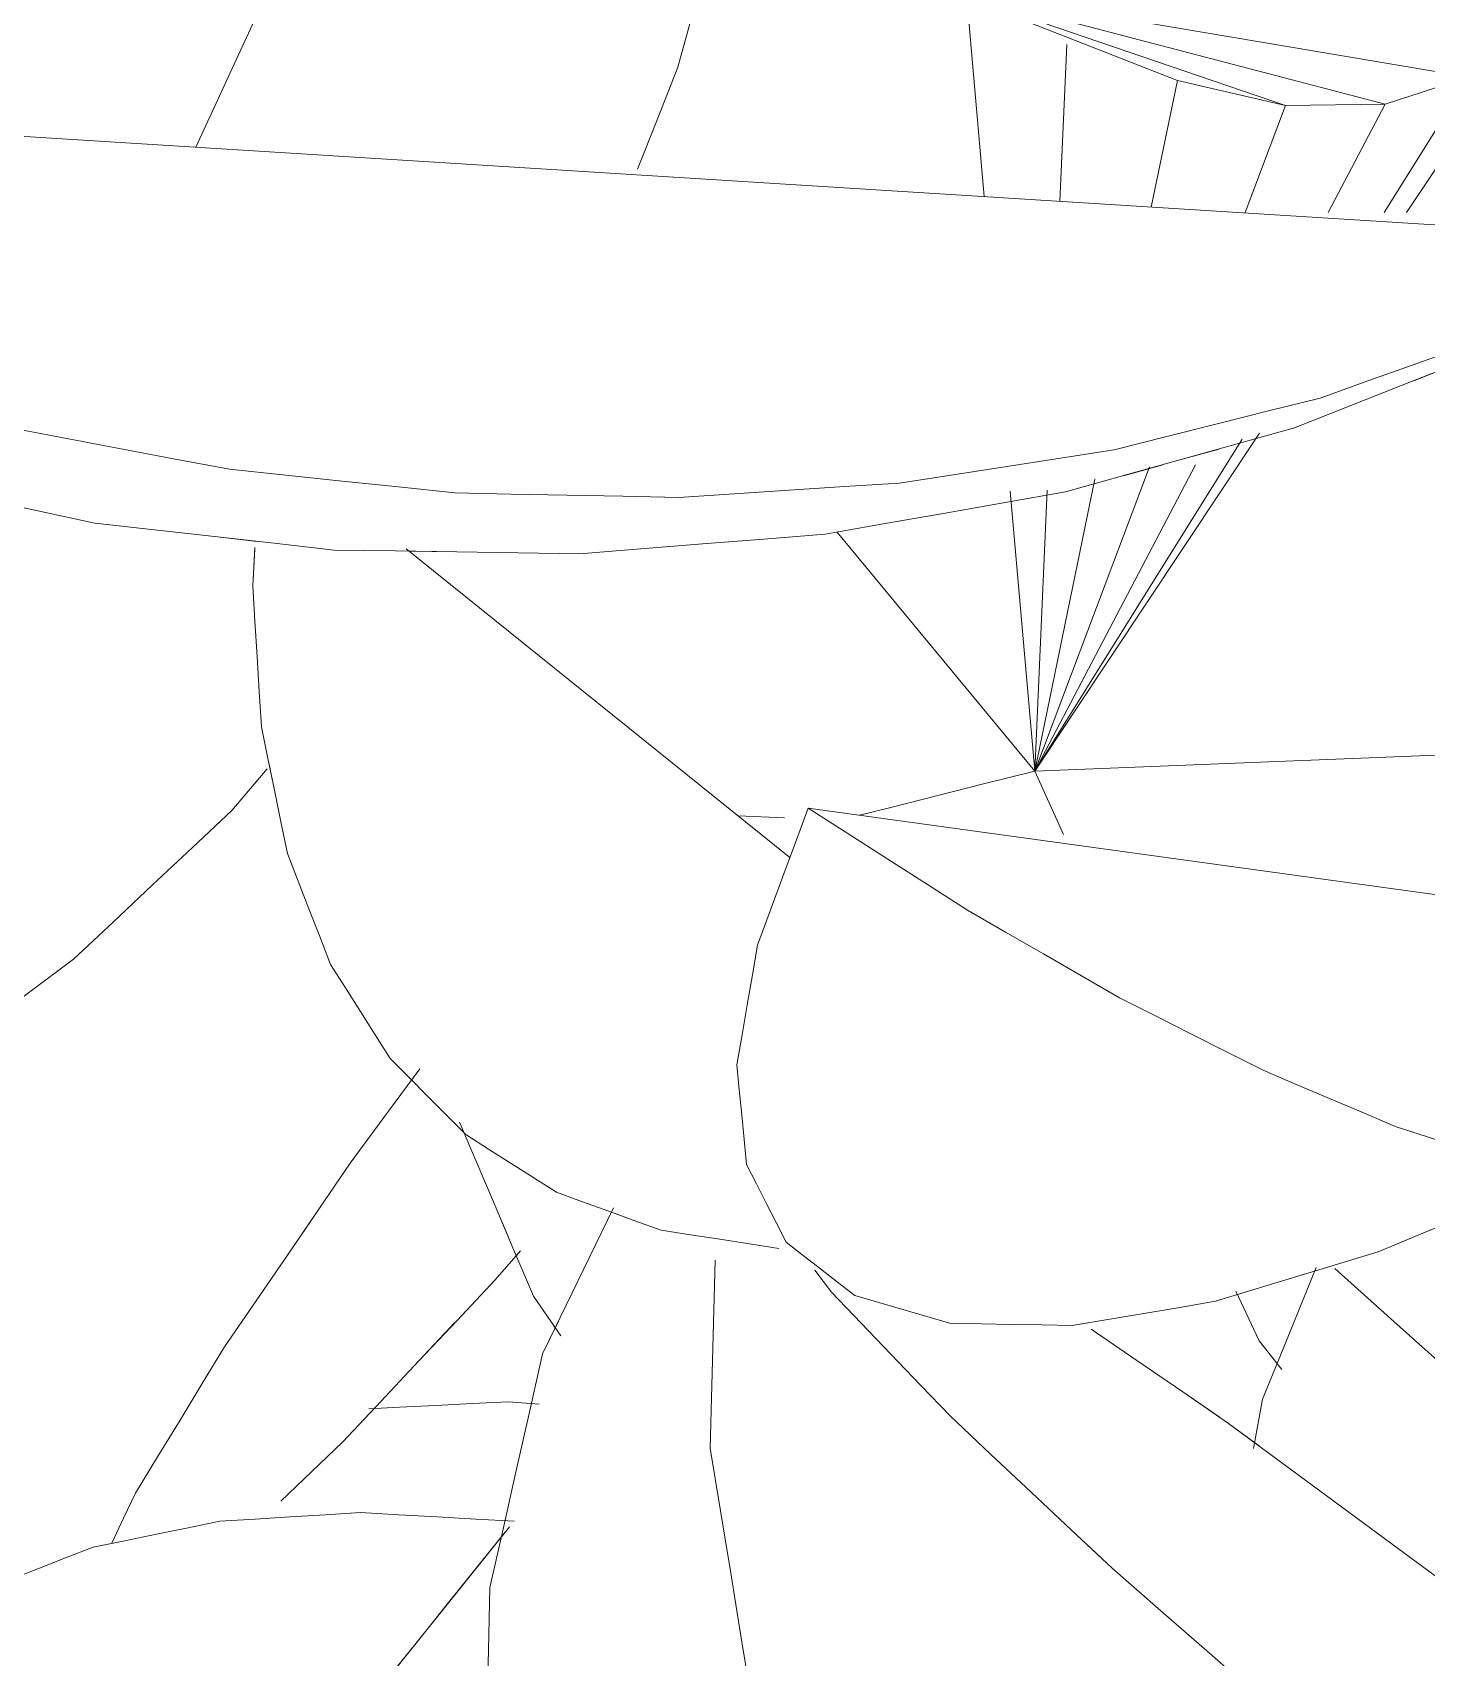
# Model space of a CAD drawing. Header units: metres. Extents: x -18.34 to -13.25, y -25.49 to -16.26.
# Drawn here: x -17.88185 to -17.85139, y -16.67637 to -16.64086 of the extents above; entities that cross this region are included whole.
import ezdxf

# ---------------------------------------------------------------- set-up
doc = ezdxf.new("R2010")
doc.units = ezdxf.units.M
doc.layers.add('Importações nas famílias', color=7, linetype='Continuous', lineweight=5)
doc.layers.add('Vegetação', color=7, linetype='Continuous', lineweight=5)

# ---------------------------------------------------------------- blocks, each defined once
blk = doc.blocks.new('Planta_pergolado_12200 - plantas pergolado_skp_Component_17-V36-Pavimento 02 - Executivo')
at = {"layer": 'Importações nas famílias', "color": 9, "flags": 128}
for points in [[(0.186356, 0.147013), (0.186527, 0.145743), (0.186697, 0.144472), (0.186868, 0.143202)], [(0.186868, 0.143202), (0.186798, 0.141909), (0.186729, 0.140615), (0.18666, 0.139321), (0.186591, 0.138027)]]:
    blk.add_lwpolyline(points, dxfattribs=at)
blk = doc.blocks.new('Planta_pergolado_12200 - plantas pergolado_skp_Component_16-V37-Pavimento 02 - Executivo')
blk.add_blockref('Planta_pergolado_12200 - plantas pergolado_skp_Component_17-V36-Pavimento 02 - Executivo', (0, 0))
blk = doc.blocks.new('Planta_pergolado_12200 - plantas pergolado_skp_Component_12-V9-Pavimento 02 - Executivo')
at = {"layer": 'Importações nas famílias', "color": 9, "flags": 128}
blk.add_lwpolyline([(0.201591, 0.160989), (0.20076, 0.161302), (0.199945, 0.161609)], dxfattribs=at)
blk = doc.blocks.new('Planta_pergolado_12200 - plantas pergolado_skp_Component_17-V41-Pavimento 02 - Executivo')
at = {"layer": 'Importações nas famílias', "color": 9}
blk.add_line((0.190127, 0.146686), (0.189659, 0.14582), dxfattribs=at)
at = {"layer": 'Importações nas famílias', "color": 9, "flags": 128}
for points in [[(0.191244, 0.150387), (0.191057, 0.14977), (0.190747, 0.148742)], [(0.190606, 0.148275), (0.190437, 0.147714), (0.190127, 0.146686)]]:
    blk.add_lwpolyline(points, dxfattribs=at)
blk = doc.blocks.new('Planta_pergolado_12200 - plantas pergolado_skp_Component_16-V42-Pavimento 02 - Executivo')
for name in ['Planta_pergolado_12200 - plantas pergolado_skp_Component_12-V9-Pavimento 02 - Executivo', 'Planta_pergolado_12200 - plantas pergolado_skp_Component_17-V41-Pavimento 02 - Executivo']:
    blk.add_blockref(name, (0, 0))
blk = doc.blocks.new('Planta_pergolado_12200 - plantas pergolado_skp_Component_12-V54-Pavimento 02 - Executivo')
at = {"layer": 'Importações nas famílias', "color": 9}
blk.add_line((0.203254, 0.160362), (0.201026, 0.159802), dxfattribs=at)
at = {"layer": 'Importações nas famílias', "color": 9, "flags": 128}
for points in [[(0.203254, 0.160362), (0.202423, 0.160675), (0.201591, 0.160989), (0.20076, 0.161302), (0.199945, 0.161609)], [(0.200904, 0.160006), (0.20156, 0.160106), (0.202407, 0.160234), (0.203254, 0.160362)]]:
    blk.add_lwpolyline(points, dxfattribs=at)
blk = doc.blocks.new('Planta_pergolado_12200 - plantas pergolado_skp_Component_17-V55-Pavimento 02 - Executivo')
at = {"layer": 'Importações nas famílias', "color": 9}
blk.add_line((0.190127, 0.146686), (0.189659, 0.14582), dxfattribs=at)
at = {"layer": 'Importações nas famílias', "color": 9, "flags": 128}
blk.add_lwpolyline([(0.191244, 0.150387), (0.191057, 0.14977), (0.190747, 0.148742), (0.190437, 0.147714), (0.190127, 0.146686)], dxfattribs=at)
blk = doc.blocks.new('Planta_pergolado_12200 - plantas pergolado_skp_Component_16-V56-Pavimento 02 - Executivo')
for name in ['Planta_pergolado_12200 - plantas pergolado_skp_Component_12-V54-Pavimento 02 - Executivo', 'Planta_pergolado_12200 - plantas pergolado_skp_Component_17-V55-Pavimento 02 - Executivo']:
    blk.add_blockref(name, (0, 0))
blk = doc.blocks.new('Planta_pergolado_12200 - plantas pergolado_skp_Component_17-V66-Pavimento 02 - Executivo')
at = {"layer": 'Importações nas famílias', "color": 9, "flags": 128}
for points in [[(0.186356, 0.147013), (0.186527, 0.145743), (0.186697, 0.144472), (0.186868, 0.143202)], [(0.186868, 0.143202), (0.186798, 0.141909), (0.186729, 0.140615), (0.18666, 0.139321), (0.186591, 0.138027)]]:
    blk.add_lwpolyline(points, dxfattribs=at)
blk = doc.blocks.new('Planta_pergolado_12200 - plantas pergolado_skp_Component_16-V67-Pavimento 02 - Executivo')
blk.add_blockref('Planta_pergolado_12200 - plantas pergolado_skp_Component_17-V66-Pavimento 02 - Executivo', (0, 0))
blk = doc.blocks.new('Planta_pergolado_12200 - plantas pergolado_skp_Component_17-V71-Pavimento 02 - Executivo')
at = {"layer": 'Importações nas famílias', "color": 9}
blk.add_line((0.189671, 0.146122), (0.190068, 0.14549), dxfattribs=at)
at = {"layer": 'Importações nas famílias', "color": 9, "flags": 128}
for points in [[(0.190068, 0.14549), (0.190465, 0.144332), (0.190861, 0.143175), (0.191257, 0.142017), (0.191654, 0.14086)], [(0.191654, 0.14086), (0.191824, 0.139582), (0.191994, 0.138304), (0.192165, 0.137026), (0.192335, 0.135749)]]:
    blk.add_lwpolyline(points, dxfattribs=at)
blk = doc.blocks.new('Planta_pergolado_12200 - plantas pergolado_skp_Component_16-V72-Pavimento 02 - Executivo')
blk.add_blockref('Planta_pergolado_12200 - plantas pergolado_skp_Component_17-V71-Pavimento 02 - Executivo', (0, 0))
blk = doc.blocks.new('Planta_pergolado_12200 - plantas pergolado_skp_Component_17-V77-Pavimento 02 - Executivo')
at = {"layer": 'Importações nas famílias', "color": 9, "flags": 128}
for points in [[(0.188302, 0.148304), (0.18889, 0.147366), (0.189479, 0.146428), (0.190068, 0.14549)], [(0.190068, 0.14549), (0.190465, 0.144332), (0.190861, 0.143175), (0.191257, 0.142017), (0.191654, 0.14086)], [(0.191654, 0.14086), (0.191824, 0.139582), (0.191994, 0.138304), (0.192165, 0.137026), (0.192335, 0.135749)]]:
    blk.add_lwpolyline(points, dxfattribs=at)
blk = doc.blocks.new('Planta_pergolado_12200 - plantas pergolado_skp_Component_16-V78-Pavimento 02 - Executivo')
blk.add_blockref('Planta_pergolado_12200 - plantas pergolado_skp_Component_17-V77-Pavimento 02 - Executivo', (0, 0))
blk = doc.blocks.new('Planta_pergolado_12200 - plantas pergolado_skp_Component_12-V15-Pavimento 02 - Executivo')
at = {"layer": 'Importações nas famílias', "color": 9}
for p, q in [((0.194713, 0.07914), (0.194664, 0.079575)), ((0.194664, 0.076098), (0.194713, 0.076533))]:
    blk.add_line(p, q, dxfattribs=at)
at = {"layer": 'Importações nas famílias', "color": 9, "flags": 128}
for points in [[(0.194078, 0.081294), (0.193836, 0.081714), (0.193593, 0.082134), (0.193351, 0.082555), (0.193109, 0.082975)], [(0.194664, 0.079575), (0.194518, 0.080005), (0.194371, 0.080435), (0.194225, 0.080864), (0.194078, 0.081294)], [(0.194078, 0.074379), (0.194225, 0.074809), (0.194371, 0.075238), (0.194518, 0.075668), (0.194664, 0.076098)], [(0.193109, 0.072698), (0.193351, 0.073118), (0.193593, 0.073538), (0.193836, 0.073959), (0.194078, 0.074379)], [(0.192149, 0.071537), (0.192438, 0.071886), (0.192773, 0.072292), (0.193109, 0.072698)]]:
    blk.add_lwpolyline(points, dxfattribs=at)
blk = doc.blocks.new('Planta_pergolado_12200 - plantas pergolado_skp_Component_12-V84-Pavimento 02 - Executivo')
at = {"layer": 'Importações nas famílias', "color": 9}
for p, q in [((0.188904, 0.089347), (0.189317, 0.089065)), ((0.189317, 0.089065), (0.189761, 0.088671))]:
    blk.add_line(p, q, dxfattribs=at)
at = {"layer": 'Importações nas famílias', "color": 9, "flags": 128}
blk.add_lwpolyline([(0.190204, 0.088276), (0.190647, 0.087881), (0.19102, 0.087549)], dxfattribs=at)
blk = doc.blocks.new('Planta_pergolado_12200 - plantas pergolado_skp_Component_17-V85-Pavimento 02 - Executivo')
at = {"layer": 'Importações nas famílias', "color": 9}
for p, q in [((0.190735, 0.090477), (0.190709, 0.091103)), ((0.190804, 0.089573), (0.190735, 0.090477)), ((0.193764, 0.090477), (0.193695, 0.089573)), ((0.193124, 0.08409), (0.193019, 0.083654))]:
    blk.add_line(p, q, dxfattribs=at)
at = {"layer": 'Importações nas famílias', "color": 9, "flags": 128}
for points in [[(0.193844, 0.092388), (0.193808, 0.091529), (0.193764, 0.090477)], [(0.190943, 0.087766), (0.190874, 0.08867), (0.190809, 0.089516)], [(0.193676, 0.089333), (0.193625, 0.08867), (0.193556, 0.087766), (0.193486, 0.086863)], [(0.193486, 0.086863), (0.193396, 0.08617), (0.193305, 0.085477), (0.193215, 0.084783), (0.193124, 0.08409)]]:
    blk.add_lwpolyline(points, dxfattribs=at)
blk = doc.blocks.new('Planta_pergolado_12200 - plantas pergolado_skp_Component_16-V86-Pavimento 02 - Executivo')
for name in ['Planta_pergolado_12200 - plantas pergolado_skp_Component_17-V85-Pavimento 02 - Executivo', 'Planta_pergolado_12200 - plantas pergolado_skp_Component_12-V84-Pavimento 02 - Executivo', 'Planta_pergolado_12200 - plantas pergolado_skp_Component_12-V15-Pavimento 02 - Executivo']:
    blk.add_blockref(name, (0, 0))
blk = doc.blocks.new('Planta_pergolado_12200 - plantas pergolado_skp_Component_12-V96-Pavimento 02 - Executivo')
at = {"layer": 'Importações nas famílias', "color": 9}
for p, q in [((0.188028, 0.07801), (0.188028, 0.087484)), ((0.188028, 0.087376), (0.188028, 0.086975)), ((0.188028, 0.079115), (0.188028, 0.078258))]:
    blk.add_line(p, q, dxfattribs=at)
at = {"layer": 'Importações nas famílias', "color": 9, "flags": 128}
for points in [[(0.190066, 0.086147), (0.189557, 0.086511), (0.189047, 0.086875), (0.188537, 0.087239), (0.188028, 0.087603)], [(0.188028, 0.086975), (0.188028, 0.086438), (0.188028, 0.085902), (0.188028, 0.085365), (0.188028, 0.084828)], [(0.191766, 0.084599), (0.191341, 0.084986), (0.190916, 0.085373), (0.190491, 0.08576), (0.190066, 0.086147)], [(0.188028, 0.084828), (0.188028, 0.084168), (0.188028, 0.083508), (0.188028, 0.082848), (0.188028, 0.082188)], [(0.193109, 0.082975), (0.192773, 0.083381), (0.192438, 0.083787), (0.192102, 0.084193), (0.191766, 0.084599)], [(0.194078, 0.081294), (0.193836, 0.081714), (0.193593, 0.082134), (0.193351, 0.082555), (0.193109, 0.082975)], [(0.188028, 0.082188), (0.188028, 0.08142), (0.188028, 0.080652), (0.188028, 0.079884), (0.188028, 0.079115)], [(0.194664, 0.079575), (0.194518, 0.080005), (0.194371, 0.080435), (0.194225, 0.080864), (0.194078, 0.081294)], [(0.19486, 0.077836), (0.194811, 0.078271), (0.194762, 0.078706), (0.194713, 0.07914), (0.194664, 0.079575)], [(0.194664, 0.076098), (0.194713, 0.076533), (0.194762, 0.076967), (0.194811, 0.077402), (0.19486, 0.077836)], [(0.194078, 0.074379), (0.194225, 0.074809), (0.194371, 0.075238), (0.194518, 0.075668), (0.194664, 0.076098)], [(0.193109, 0.072698), (0.193351, 0.073118), (0.193593, 0.073538), (0.193836, 0.073959), (0.194078, 0.074379)], [(0.192149, 0.071537), (0.192438, 0.071886), (0.192773, 0.072292), (0.193109, 0.072698)]]:
    blk.add_lwpolyline(points, dxfattribs=at)
blk = doc.blocks.new('Planta_pergolado_12200 - plantas pergolado_skp_Component_12-V98-Pavimento 02 - Executivo')
at = {"layer": 'Importações nas famílias', "color": 9}
for p, q in [((0.188904, 0.089347), (0.189317, 0.089065)), ((0.187216, 0.078849), (0.185087, 0.082401)), ((0.18778, 0.079038), (0.187216, 0.078849))]:
    blk.add_line(p, q, dxfattribs=at)
at = {"layer": 'Importações nas famílias', "color": 9, "flags": 128}
blk.add_lwpolyline([(0.189317, 0.089065), (0.189761, 0.088671), (0.190204, 0.088276), (0.190647, 0.087881), (0.19102, 0.087549)], dxfattribs=at)
blk = doc.blocks.new('Planta_pergolado_12200 - plantas pergolado_skp_Component_17-V99-Pavimento 02 - Executivo')
at = {"layer": 'Importações nas famílias', "color": 9}
blk.add_line((0.190735, 0.090477), (0.190709, 0.091103), dxfattribs=at)
at = {"layer": 'Importações nas famílias', "color": 9, "flags": 128}
for points in [[(0.193844, 0.092388), (0.193808, 0.091529), (0.193764, 0.090477)], [(0.191013, 0.086863), (0.190943, 0.087766), (0.190874, 0.08867), (0.190804, 0.089573), (0.190735, 0.090477)], [(0.193764, 0.090477), (0.193695, 0.089573), (0.193625, 0.08867), (0.193556, 0.087766), (0.193486, 0.086863)], [(0.191194, 0.085477), (0.191103, 0.08617), (0.191013, 0.086863)], [(0.193486, 0.086863), (0.193396, 0.08617), (0.193305, 0.085477), (0.193215, 0.084783), (0.193124, 0.08409)], [(0.193124, 0.08409), (0.193019, 0.083654), (0.192913, 0.083219)]]:
    blk.add_lwpolyline(points, dxfattribs=at)
blk = doc.blocks.new('Planta_pergolado_12200 - plantas pergolado_skp_Component_16-V100-Pavimento 02 - Executivo')
for name in ['Planta_pergolado_12200 - plantas pergolado_skp_Component_17-V99-Pavimento 02 - Executivo', 'Planta_pergolado_12200 - plantas pergolado_skp_Component_12-V98-Pavimento 02 - Executivo', 'Planta_pergolado_12200 - plantas pergolado_skp_Component_12-V96-Pavimento 02 - Executivo']:
    blk.add_blockref(name, (0, 0))
blk = doc.blocks.new('Planta_pergolado_12200 - plantas pergolado_skp_-V103-Pavimento 02 - Executivo')
for name in ['Planta_pergolado_12200 - plantas pergolado_skp_Component_16-V100-Pavimento 02 - Executivo', 'Planta_pergolado_12200 - plantas pergolado_skp_Component_16-V86-Pavimento 02 - Executivo']:
    blk.add_blockref(name, (0, 0))
blk = doc.blocks.new('Planta_pergolado_12200 - plantas pergolado_skp_-3067427-Pavimento 02 - Executivo')
at = {"xscale": 1.254472261797389, "yscale": 1.254472261797389, "zscale": 1.254472261797389, "rotation": 44.99999999999149}
blk.add_blockref('Planta_pergolado_12200 - plantas pergolado_skp_-V103-Pavimento 02 - Executivo', (0.101937, -0.102346), dxfattribs=at)
for name in ['Planta_pergolado_12200 - plantas pergolado_skp_Component_16-V42-Pavimento 02 - Executivo', 'Planta_pergolado_12200 - plantas pergolado_skp_Component_16-V56-Pavimento 02 - Executivo', 'Planta_pergolado_12200 - plantas pergolado_skp_Component_16-V78-Pavimento 02 - Executivo', 'Planta_pergolado_12200 - plantas pergolado_skp_Component_16-V37-Pavimento 02 - Executivo', 'Planta_pergolado_12200 - plantas pergolado_skp_Component_16-V67-Pavimento 02 - Executivo', 'Planta_pergolado_12200 - plantas pergolado_skp_Component_16-V72-Pavimento 02 - Executivo']:
    blk.add_blockref(name, (0, 0))
blk = doc.blocks.new('Planta_pergolado_12200 - plantas pergolado_skp_-3067432-Pavimento 02 - Executivo')
at = {"rotation": 89.9999999999999}
blk.add_blockref('Planta_pergolado_12200 - plantas pergolado_skp_-3067427-Pavimento 02 - Executivo', (0.274037, 0.01573), dxfattribs=at)
blk = doc.blocks.new('Planta_pergolado_12200 - plantas pergolado_skp_Component_12-V313-Pavimento 02 - Executivo')
at = {"layer": 'Importações nas famílias', "color": 9}
for p, q in [((0.203254, 0.160362), (0.187361, 0.156366)), ((0.18008, 0.154536), (0.17698, 0.153757))]:
    blk.add_line(p, q, dxfattribs=at)
at = {"layer": 'Importações nas famílias', "color": 9, "flags": 128}
for points in [[(0.189435, 0.163089), (0.18855, 0.163017), (0.187665, 0.162944), (0.18678, 0.162872), (0.185895, 0.1628)], [(0.19298, 0.162987), (0.192094, 0.163012), (0.191208, 0.163038), (0.190321, 0.163064), (0.189435, 0.163089)], [(0.196491, 0.162494), (0.195613, 0.162617), (0.194736, 0.16274), (0.193858, 0.162863), (0.19298, 0.162987)], [(0.185895, 0.1628), (0.185021, 0.16263), (0.184147, 0.162461)], [(0.199928, 0.161615), (0.199069, 0.161835), (0.19821, 0.162055), (0.19735, 0.162274), (0.196491, 0.162494)], [(0.203254, 0.160362), (0.202423, 0.160675), (0.201591, 0.160989), (0.20076, 0.161302), (0.199928, 0.161615)], [(0.174884, 0.159174), (0.174128, 0.158744), (0.173344, 0.158299), (0.172561, 0.157853)], [(0.172561, 0.157853), (0.171825, 0.157325), (0.17109, 0.156796), (0.170355, 0.156267)]]:
    blk.add_lwpolyline(points, dxfattribs=at)
blk = doc.blocks.new('Planta_pergolado_12200 - plantas pergolado_skp_Component_17-V315-Pavimento 02 - Executivo')
at = {"layer": 'Importações nas famílias', "color": 9}
blk.add_line((0.190423, 0.147667), (0.190127, 0.146686), dxfattribs=at)
at = {"layer": 'Importações nas famílias', "color": 9, "flags": 128}
blk.add_lwpolyline([(0.190127, 0.146686), (0.189659, 0.14582), (0.189191, 0.144954), (0.188745, 0.144128)], dxfattribs=at)
blk = doc.blocks.new('Planta_pergolado_12200 - plantas pergolado_skp_Component_16-V316-Pavimento 02 - Executivo')
for name in ['Planta_pergolado_12200 - plantas pergolado_skp_Component_17-V315-Pavimento 02 - Executivo', 'Planta_pergolado_12200 - plantas pergolado_skp_Component_12-V313-Pavimento 02 - Executivo']:
    blk.add_blockref(name, (0, 0))
blk = doc.blocks.new('Planta_pergolado_12200 - plantas pergolado_skp_Component_17-V333-Pavimento 02 - Executivo')
at = {"layer": 'Importações nas famílias', "color": 9}
for p, q in [((0.190423, 0.147667), (0.190127, 0.146686)), ((0.190127, 0.146686), (0.189659, 0.14582))]:
    blk.add_line(p, q, dxfattribs=at)
blk = doc.blocks.new('Planta_pergolado_12200 - plantas pergolado_skp_Component_16-V334-Pavimento 02 - Executivo')
blk.add_blockref('Planta_pergolado_12200 - plantas pergolado_skp_Component_17-V333-Pavimento 02 - Executivo', (0, 0))
blk = doc.blocks.new('Planta_pergolado_12200 - plantas pergolado_skp_Component_17-V344-Pavimento 02 - Executivo')
at = {"layer": 'Importações nas famílias', "color": 9}
for p, q in [((0.189671, 0.146122), (0.190068, 0.14549)), ((0.190068, 0.14549), (0.19043, 0.144432))]:
    blk.add_line(p, q, dxfattribs=at)
blk = doc.blocks.new('Planta_pergolado_12200 - plantas pergolado_skp_Component_16-V345-Pavimento 02 - Executivo')
blk.add_blockref('Planta_pergolado_12200 - plantas pergolado_skp_Component_17-V344-Pavimento 02 - Executivo', (0, 0))
blk = doc.blocks.new('Planta_pergolado_12200 - plantas pergolado_skp_Component_17-V348-Pavimento 02 - Executivo')
at = {"layer": 'Importações nas famílias', "color": 9}
for p, q in [((0.189671, 0.146122), (0.190068, 0.14549)), ((0.190068, 0.14549), (0.19043, 0.144432))]:
    blk.add_line(p, q, dxfattribs=at)
blk = doc.blocks.new('Planta_pergolado_12200 - plantas pergolado_skp_Component_16-V349-Pavimento 02 - Executivo')
blk.add_blockref('Planta_pergolado_12200 - plantas pergolado_skp_Component_17-V348-Pavimento 02 - Executivo', (0, 0))
blk = doc.blocks.new('Planta_pergolado_12200 - plantas pergolado_skp_Component_12-V358-Pavimento 02 - Executivo')
at = {"layer": 'Importações nas famílias', "color": 9}
for p, q in [((0.188028, 0.071095), (0.188028, 0.079122)), ((0.189557, 0.069162), (0.190066, 0.069526))]:
    blk.add_line(p, q, dxfattribs=at)
at = {"layer": 'Importações nas famílias', "color": 9, "flags": 128}
for points in [[(0.194078, 0.081294), (0.193836, 0.081714), (0.193593, 0.082134), (0.193351, 0.082555), (0.193109, 0.082975)], [(0.194664, 0.079575), (0.194518, 0.080005), (0.194371, 0.080435), (0.194225, 0.080864), (0.194078, 0.081294)], [(0.19486, 0.077836), (0.194811, 0.078271), (0.194762, 0.078706), (0.194713, 0.07914), (0.194664, 0.079575)], [(0.194664, 0.076098), (0.194713, 0.076533), (0.194762, 0.076967), (0.194811, 0.077402), (0.19486, 0.077836)], [(0.194078, 0.074379), (0.194225, 0.074809), (0.194371, 0.075238), (0.194518, 0.075668), (0.194664, 0.076098)], [(0.193109, 0.072698), (0.193351, 0.073118), (0.193593, 0.073538), (0.193836, 0.073959), (0.194078, 0.074379)], [(0.191766, 0.071074), (0.192102, 0.07148), (0.192438, 0.071886), (0.192773, 0.072292), (0.193109, 0.072698)], [(0.190066, 0.069526), (0.190491, 0.069913), (0.190916, 0.0703), (0.191341, 0.070687), (0.191766, 0.071074)]]:
    blk.add_lwpolyline(points, dxfattribs=at)
blk = doc.blocks.new('Planta_pergolado_12200 - plantas pergolado_skp_Component_12-V262-Pavimento 02 - Executivo')
at = {"layer": 'Importações nas famílias', "color": 9}
blk.add_line((0.121707, 0.050667), (0.097927, 0.084368), dxfattribs=at)
at = {"layer": 'Importações nas famílias', "color": 9, "flags": 128}
for points in [[(0.103775, 0.081167), (0.103055, 0.081609), (0.102335, 0.082052), (0.101614, 0.082494), (0.100894, 0.082937)], [(0.101179, 0.082987), (0.101989, 0.082527), (0.102799, 0.082066), (0.103609, 0.081606), (0.104419, 0.081146)], [(0.106538, 0.079077), (0.105847, 0.0796), (0.105157, 0.080122), (0.104466, 0.080644), (0.103775, 0.081167)], [(0.104419, 0.081146), (0.105207, 0.080582), (0.105995, 0.080018), (0.106783, 0.079454), (0.107571, 0.07889)], [(0.109152, 0.076692), (0.108499, 0.077288), (0.107845, 0.077885), (0.107192, 0.078481), (0.106538, 0.079077)], [(0.107571, 0.07889), (0.108319, 0.078235), (0.109066, 0.07758), (0.109813, 0.076925), (0.110561, 0.07627)], [(0.111589, 0.074037), (0.11098, 0.0747), (0.11037, 0.075364), (0.109761, 0.076028), (0.109152, 0.076692)], [(0.110561, 0.07627), (0.11125, 0.075539), (0.111939, 0.074809), (0.112628, 0.074078), (0.113318, 0.073348)], [(0.11382, 0.071141), (0.113262, 0.071865), (0.112704, 0.072589), (0.112146, 0.073313), (0.111589, 0.074037)], [(0.113318, 0.073348), (0.113933, 0.072559), (0.114548, 0.07177), (0.115163, 0.070981), (0.115778, 0.070193)], [(0.115822, 0.068038), (0.115321, 0.068814), (0.114821, 0.06959), (0.11432, 0.070365), (0.11382, 0.071141)], [(0.115778, 0.070193), (0.116304, 0.069364), (0.11683, 0.068535), (0.117357, 0.067707), (0.117883, 0.066878)], [(0.117571, 0.064761), (0.117134, 0.06558), (0.116696, 0.066399), (0.116259, 0.067219), (0.115822, 0.068038)], [(0.117883, 0.066878), (0.118308, 0.066029), (0.118733, 0.06518), (0.119159, 0.064331), (0.119584, 0.063482)]]:
    blk.add_lwpolyline(points, dxfattribs=at)
blk = doc.blocks.new('Planta_pergolado_12200 - plantas pergolado_skp_Component_12-V270-Pavimento 02 - Executivo')
at = {"layer": 'Importações nas famílias', "color": 9}
blk.add_line((0.187216, 0.078849), (0.177637, 0.094829), dxfattribs=at)
at = {"layer": 'Importações nas famílias', "color": 9, "flags": 128}
for points in [[(0.179811, 0.095809), (0.179542, 0.095735), (0.179272, 0.095661), (0.179003, 0.095587), (0.178733, 0.095513)], [(0.180859, 0.095715), (0.180597, 0.095739), (0.180335, 0.095762), (0.180073, 0.095786), (0.179811, 0.095809)], [(0.181864, 0.095232), (0.181613, 0.095353), (0.181362, 0.095474), (0.18111, 0.095594), (0.180859, 0.095715)], [(0.178733, 0.095513), (0.178459, 0.095342), (0.178185, 0.095171), (0.177911, 0.095), (0.177637, 0.094829)], [(0.182817, 0.094364), (0.182579, 0.094581), (0.182341, 0.094798), (0.182103, 0.095015), (0.181864, 0.095232)], [(0.183707, 0.093122), (0.183484, 0.093433), (0.183262, 0.093743), (0.18304, 0.094054), (0.182817, 0.094364)], [(0.184522, 0.09152), (0.184318, 0.091921), (0.184114, 0.092321), (0.18391, 0.092722), (0.183707, 0.093122)], [(0.184272, 0.092129), (0.18496, 0.091753), (0.185649, 0.091377), (0.186338, 0.091001), (0.187027, 0.090625)], [(0.185256, 0.089575), (0.185072, 0.090061), (0.184889, 0.090547), (0.184706, 0.091034), (0.184522, 0.09152)], [(0.187027, 0.090625), (0.187599, 0.090235), (0.188172, 0.089845), (0.188745, 0.089455), (0.189317, 0.089065)], [(0.185898, 0.087308), (0.185738, 0.087875), (0.185577, 0.088441), (0.185416, 0.089008), (0.185256, 0.089575)], [(0.189317, 0.089065), (0.189761, 0.088671), (0.190204, 0.088276), (0.190647, 0.087881), (0.19109, 0.087487)], [(0.19109, 0.087487), (0.191394, 0.087096), (0.191697, 0.086706), (0.192, 0.086316), (0.192304, 0.085926)], [(0.186443, 0.084745), (0.186307, 0.085386), (0.186171, 0.086027), (0.186035, 0.086667), (0.185898, 0.087308)], [(0.192304, 0.085926), (0.19246, 0.085549), (0.192616, 0.085172), (0.192773, 0.084796), (0.192929, 0.084419)], [(0.186884, 0.081915), (0.186774, 0.082623), (0.186664, 0.08333), (0.186553, 0.084038), (0.186443, 0.084745)], [(0.192929, 0.084419), (0.192935, 0.084065), (0.19294, 0.08371), (0.192946, 0.083356), (0.192952, 0.083002)], [(0.192952, 0.083002), (0.192807, 0.082678), (0.192662, 0.082355), (0.192517, 0.082031), (0.192372, 0.081708)], [(0.187216, 0.078849), (0.187133, 0.079615), (0.18705, 0.080382), (0.186967, 0.081149), (0.186884, 0.081915)], [(0.192372, 0.081708), (0.192079, 0.081423), (0.191787, 0.081138), (0.191494, 0.080852), (0.191202, 0.080567)], [(0.191202, 0.080567), (0.190769, 0.080327), (0.190336, 0.080087), (0.189903, 0.079847), (0.18947, 0.079607)], [(0.18947, 0.079607), (0.188907, 0.079417), (0.188343, 0.079228), (0.18778, 0.079038), (0.187216, 0.078849)]]:
    blk.add_lwpolyline(points, dxfattribs=at)
blk = doc.blocks.new('Planta_pergolado_12200 - plantas pergolado_skp_Component_17-V360-Pavimento 02 - Executivo')
at = {"layer": 'Importações nas famílias', "color": 9}
blk.add_line((0.193124, 0.08409), (0.193019, 0.083654), dxfattribs=at)
at = {"layer": 'Importações nas famílias', "color": 9, "flags": 128}
for points in [[(0.190735, 0.090477), (0.190691, 0.091529), (0.190647, 0.092581), (0.190604, 0.093633), (0.19056, 0.094685)], [(0.193939, 0.094685), (0.193895, 0.093633), (0.193852, 0.092581), (0.193808, 0.091529), (0.193764, 0.090477)], [(0.190943, 0.087766), (0.190874, 0.08867), (0.190804, 0.089573), (0.190735, 0.090477)], [(0.193764, 0.090477), (0.193695, 0.089573), (0.193625, 0.08867), (0.193556, 0.087766), (0.193486, 0.086863)], [(0.193486, 0.086863), (0.193396, 0.08617), (0.193305, 0.085477), (0.193215, 0.084783), (0.193124, 0.08409)]]:
    blk.add_lwpolyline(points, dxfattribs=at)
blk = doc.blocks.new('Planta_pergolado_12200 - plantas pergolado_skp_Component_16-V361-Pavimento 02 - Executivo')
for name, p in [('Planta_pergolado_12200 - plantas pergolado_skp_Component_17-V360-Pavimento 02 - Executivo', (0, 0)), ('Planta_pergolado_12200 - plantas pergolado_skp_Component_12-V270-Pavimento 02 - Executivo', (0, 0)), ('Planta_pergolado_12200 - plantas pergolado_skp_Component_12-V262-Pavimento 02 - Executivo', (0.073, 0)), ('Planta_pergolado_12200 - plantas pergolado_skp_Component_12-V358-Pavimento 02 - Executivo', (0, 0))]:
    blk.add_blockref(name, p)
blk = doc.blocks.new('Planta_pergolado_12200 - plantas pergolado_skp_Component_12-V368-Pavimento 02 - Executivo')
at = {"layer": 'Importações nas famílias', "color": 9}
for p, q in [((0.193129, 0.071553), (0.192242, 0.071578)), ((0.185073, 0.06432), (0.164591, 0.059171))]:
    blk.add_line(p, q, dxfattribs=at)
at = {"layer": 'Importações nas famílias', "color": 9, "flags": 128}
for points in [[(0.196639, 0.07106), (0.195762, 0.071183), (0.194884, 0.071306), (0.194006, 0.07143), (0.193129, 0.071553)], [(0.200077, 0.070182), (0.199218, 0.070401), (0.198358, 0.070621), (0.197499, 0.07084), (0.196639, 0.07106)], [(0.180841, 0.070159), (0.179988, 0.069894), (0.179135, 0.069629)], [(0.179135, 0.069629), (0.178312, 0.069272), (0.177489, 0.068915), (0.176666, 0.068558), (0.175843, 0.068201)]]:
    blk.add_lwpolyline(points, dxfattribs=at)
blk = doc.blocks.new('Planta_pergolado_12200 - plantas pergolado_skp_Component_17-V369-Pavimento 02 - Executivo')
at = {"layer": 'Importações nas famílias', "color": 9}
for p, q in [((0.174848, 0.092352), (0.184429, 0.08135)), ((0.18494, 0.082366), (0.184429, 0.08135)), ((0.184429, 0.08135), (0.17784, 0.080758)), ((0.178091, 0.080597), (0.184429, 0.08135)), ((0.178895, 0.080266), (0.184429, 0.08135)), ((0.184429, 0.08135), (0.179395, 0.079701)), ((0.184429, 0.08135), (0.180107, 0.079135)), ((0.180733, 0.078638), (0.184429, 0.08135)), ((0.181127, 0.078181), (0.184429, 0.08135)), ((0.18341, 0.076392), (0.184429, 0.08135)), ((0.173536, 0.080372), (0.169891, 0.080045)), ((0.17118, 0.079777), (0.173767, 0.080084)), ((0.17238, 0.078991), (0.17118, 0.079777)), ((0.175431, 0.072176), (0.17118, 0.079777)), ((0.17238, 0.078991), (0.174338, 0.079374)), ((0.173411, 0.07774), (0.17238, 0.078991)), ((0.175431, 0.072176), (0.17238, 0.078991)), ((0.187578, 0.078649), (0.188028, 0.078042)), ((0.175185, 0.078321), (0.173411, 0.07774)), ((0.174202, 0.076111), (0.173411, 0.07774)), ((0.175431, 0.072176), (0.173411, 0.07774)), ((0.176076, 0.07707), (0.174202, 0.076111)), ((0.175431, 0.072176), (0.174202, 0.076111)), ((0.17487, 0.074338), (0.176935, 0.075853)), ((0.175287, 0.072577), (0.177648, 0.074843))]:
    blk.add_line(p, q, dxfattribs=at)
at = {"layer": 'Importações nas famílias', "color": 9, "flags": 128}
for points in [[(0.18796, 0.095419), (0.187891, 0.094126), (0.187822, 0.092832), (0.187753, 0.091538), (0.187684, 0.090244)], [(0.184429, 0.08135), (0.185079, 0.080859), (0.185729, 0.080369), (0.186379, 0.079879), (0.18678, 0.079577)]]:
    blk.add_lwpolyline(points, dxfattribs=at)
blk = doc.blocks.new('Planta_pergolado_12200 - plantas pergolado_skp_Component_16-V370-Pavimento 02 - Executivo')
for name in ['Planta_pergolado_12200 - plantas pergolado_skp_Component_17-V369-Pavimento 02 - Executivo', 'Planta_pergolado_12200 - plantas pergolado_skp_Component_12-V368-Pavimento 02 - Executivo']:
    blk.add_blockref(name, (0, 0))
blk = doc.blocks.new('Planta_pergolado_12200 - plantas pergolado_skp_Component_12-V371-Pavimento 02 - Executivo')
at = {"layer": 'Importações nas famílias', "color": 9}
for p, q in [((0.194713, 0.07914), (0.194664, 0.079575)), ((0.194664, 0.076098), (0.194713, 0.076533)), ((0.189573, 0.069173), (0.190066, 0.069526))]:
    blk.add_line(p, q, dxfattribs=at)
at = {"layer": 'Importações nas famílias', "color": 9, "flags": 128}
for points in [[(0.194078, 0.081294), (0.193836, 0.081714), (0.193593, 0.082134), (0.193351, 0.082555), (0.193109, 0.082975)], [(0.194664, 0.079575), (0.194518, 0.080005), (0.194371, 0.080435), (0.194225, 0.080864), (0.194078, 0.081294)], [(0.194078, 0.074379), (0.194225, 0.074809), (0.194371, 0.075238), (0.194518, 0.075668), (0.194664, 0.076098)], [(0.193109, 0.072698), (0.193351, 0.073118), (0.193593, 0.073538), (0.193836, 0.073959), (0.194078, 0.074379)], [(0.191766, 0.071074), (0.192102, 0.07148), (0.192438, 0.071886), (0.192773, 0.072292), (0.193109, 0.072698)], [(0.190066, 0.069526), (0.190491, 0.069913), (0.190916, 0.0703), (0.191341, 0.070687), (0.191766, 0.071074)]]:
    blk.add_lwpolyline(points, dxfattribs=at)
blk = doc.blocks.new('Planta_pergolado_12200 - plantas pergolado_skp_Component_12-V373-Pavimento 02 - Executivo')
at = {"layer": 'Importações nas famílias', "color": 9}
for p, q in [((0.177419, 0.081146), (0.178207, 0.080582)), ((0.178456, 0.080404), (0.178995, 0.080018)), ((0.179231, 0.079849), (0.17977, 0.079463)), ((0.179783, 0.079454), (0.180571, 0.07889)), ((0.18757, 0.071742), (0.188028, 0.071155))]:
    blk.add_line(p, q, dxfattribs=at)
at = {"layer": 'Importações nas famílias', "color": 9, "flags": 128}
for points in [[(0.174179, 0.082987), (0.174989, 0.082527), (0.175598, 0.082181)], [(0.175799, 0.082066), (0.176609, 0.081606), (0.177419, 0.081146)], [(0.180571, 0.07889), (0.181319, 0.078235), (0.182066, 0.07758), (0.182813, 0.076925), (0.183561, 0.07627)], [(0.183561, 0.07627), (0.18425, 0.075539), (0.184939, 0.074809), (0.185628, 0.074078), (0.186318, 0.073348)], [(0.186318, 0.073348), (0.186933, 0.072559), (0.187548, 0.07177)], [(0.189455, 0.069126), (0.18983, 0.068535), (0.190357, 0.067707), (0.190883, 0.066878)], [(0.190883, 0.066878), (0.191308, 0.066029), (0.191733, 0.06518), (0.192159, 0.064331), (0.192584, 0.063482)]]:
    blk.add_lwpolyline(points, dxfattribs=at)
blk = doc.blocks.new('Planta_pergolado_12200 - plantas pergolado_skp_Component_12-V375-Pavimento 02 - Executivo')
at = {"layer": 'Importações nas famílias', "color": 9}
for p, q in [((0.181864, 0.095232), (0.181613, 0.095353)), ((0.18304, 0.094054), (0.182817, 0.094364)), ((0.184114, 0.092321), (0.18391, 0.092722)), ((0.185894, 0.091243), (0.186338, 0.091001)), ((0.186532, 0.090895), (0.187027, 0.090625))]:
    blk.add_line(p, q, dxfattribs=at)
at = {"layer": 'Importações nas famílias', "color": 9, "flags": 128}
for points in [[(0.182817, 0.094364), (0.182579, 0.094581), (0.182341, 0.094798), (0.182103, 0.095015), (0.181864, 0.095232)], [(0.184272, 0.092129), (0.18496, 0.091753), (0.185649, 0.091377)], [(0.187027, 0.090625), (0.187599, 0.090235), (0.188172, 0.089845), (0.188745, 0.089455), (0.189317, 0.089065)], [(0.189317, 0.089065), (0.189761, 0.088671), (0.190204, 0.088276), (0.190647, 0.087881), (0.19102, 0.087549)]]:
    blk.add_lwpolyline(points, dxfattribs=at)
blk = doc.blocks.new('Planta_pergolado_12200 - plantas pergolado_skp_Component_17-V377-Pavimento 02 - Executivo')
at = {"layer": 'Importações nas famílias', "color": 9}
for p, q in [((0.190582, 0.094152), (0.190582, 0.094159)), ((0.193124, 0.08409), (0.193019, 0.083654))]:
    blk.add_line(p, q, dxfattribs=at)
at = {"layer": 'Importações nas famílias', "color": 9, "flags": 128}
for points in [[(0.190735, 0.090477), (0.190691, 0.091529), (0.190647, 0.092581), (0.190604, 0.093633)], [(0.193852, 0.092581), (0.193808, 0.091529), (0.193764, 0.090477)], [(0.190943, 0.087766), (0.190874, 0.08867), (0.190804, 0.089573), (0.190749, 0.090289)], [(0.193745, 0.090225), (0.193695, 0.089573), (0.193625, 0.08867), (0.193556, 0.087766), (0.193486, 0.086863)], [(0.193486, 0.086863), (0.193396, 0.08617), (0.193305, 0.085477), (0.193215, 0.084783), (0.193124, 0.08409)]]:
    blk.add_lwpolyline(points, dxfattribs=at)
blk = doc.blocks.new('Planta_pergolado_12200 - plantas pergolado_skp_Component_16-V378-Pavimento 02 - Executivo')
for name in ['Planta_pergolado_12200 - plantas pergolado_skp_Component_17-V377-Pavimento 02 - Executivo', 'Planta_pergolado_12200 - plantas pergolado_skp_Component_12-V375-Pavimento 02 - Executivo', 'Planta_pergolado_12200 - plantas pergolado_skp_Component_12-V373-Pavimento 02 - Executivo', 'Planta_pergolado_12200 - plantas pergolado_skp_Component_12-V371-Pavimento 02 - Executivo']:
    blk.add_blockref(name, (0, 0))
blk = doc.blocks.new('Planta_pergolado_12200 - plantas pergolado_skp_-V383-Pavimento 02 - Executivo')
for name in ['Planta_pergolado_12200 - plantas pergolado_skp_Component_16-V361-Pavimento 02 - Executivo', 'Planta_pergolado_12200 - plantas pergolado_skp_Component_16-V378-Pavimento 02 - Executivo', 'Planta_pergolado_12200 - plantas pergolado_skp_Component_16-V370-Pavimento 02 - Executivo']:
    blk.add_blockref(name, (0, 0))
blk = doc.blocks.new('Planta_pergolado_12200 - plantas pergolado_skp_-V384-Pavimento 02 - Executivo')
at = {"xscale": 1.254472261797389, "yscale": 1.254472261797389, "zscale": 1.254472261797389, "rotation": 44.99999999999149}
blk.add_blockref('Planta_pergolado_12200 - plantas pergolado_skp_-V383-Pavimento 02 - Executivo', (0.101937, -0.102346), dxfattribs=at)
for name in ['Planta_pergolado_12200 - plantas pergolado_skp_Component_16-V316-Pavimento 02 - Executivo', 'Planta_pergolado_12200 - plantas pergolado_skp_Component_16-V334-Pavimento 02 - Executivo', 'Planta_pergolado_12200 - plantas pergolado_skp_Component_16-V345-Pavimento 02 - Executivo', 'Planta_pergolado_12200 - plantas pergolado_skp_Component_16-V349-Pavimento 02 - Executivo']:
    blk.add_blockref(name, (0, 0))
blk = doc.blocks.new('Planta_pergolado_12200 - plantas pergolado_skp_Component_12-V475-Pavimento 02 - Executivo')
at = {"layer": 'Importações nas famílias', "color": 9}
blk.add_line((0.188745, 0.089455), (0.189317, 0.089065), dxfattribs=at)
at = {"layer": 'Importações nas famílias', "color": 9, "flags": 128}
blk.add_lwpolyline([(0.189317, 0.089065), (0.189761, 0.088671), (0.190204, 0.088276), (0.190647, 0.087881), (0.19102, 0.087549)], dxfattribs=at)
blk = doc.blocks.new('Planta_pergolado_12200 - plantas pergolado_skp_Component_17-V476-Pavimento 02 - Executivo')
at = {"layer": 'Importações nas famílias', "color": 9}
for p, q in [((0.190735, 0.090477), (0.190709, 0.091103)), ((0.193124, 0.08409), (0.193019, 0.083654))]:
    blk.add_line(p, q, dxfattribs=at)
at = {"layer": 'Importações nas famílias', "color": 9, "flags": 128}
for points in [[(0.193852, 0.092581), (0.193808, 0.091529), (0.193764, 0.090477)], [(0.190943, 0.087766), (0.190874, 0.08867), (0.190804, 0.089573), (0.190749, 0.090289)], [(0.193745, 0.090225), (0.193695, 0.089573), (0.193625, 0.08867), (0.193556, 0.087766), (0.193486, 0.086863)], [(0.193486, 0.086863), (0.193396, 0.08617), (0.193305, 0.085477), (0.193215, 0.084783), (0.193124, 0.08409)]]:
    blk.add_lwpolyline(points, dxfattribs=at)
blk = doc.blocks.new('Planta_pergolado_12200 - plantas pergolado_skp_Component_16-V477-Pavimento 02 - Executivo')
for name in ['Planta_pergolado_12200 - plantas pergolado_skp_Component_17-V476-Pavimento 02 - Executivo', 'Planta_pergolado_12200 - plantas pergolado_skp_Component_12-V475-Pavimento 02 - Executivo', 'Planta_pergolado_12200 - plantas pergolado_skp_Component_12-V15-Pavimento 02 - Executivo']:
    blk.add_blockref(name, (0, 0))
blk = doc.blocks.new('Planta_pergolado_12200 - plantas pergolado_skp_Component_12-V21-Pavimento 02 - Executivo')
at = {"layer": 'Importações nas famílias', "color": 9}
blk.add_line((0.193129, 0.071553), (0.192242, 0.071578), dxfattribs=at)
at = {"layer": 'Importações nas famílias', "color": 9, "flags": 128}
for points in [[(0.196639, 0.07106), (0.195762, 0.071183), (0.194884, 0.071306), (0.194006, 0.07143), (0.193129, 0.071553)], [(0.200077, 0.070182), (0.199218, 0.070401), (0.198358, 0.070621), (0.197499, 0.07084), (0.196639, 0.07106)], [(0.20174, 0.069555), (0.200908, 0.069868), (0.200077, 0.070182)]]:
    blk.add_lwpolyline(points, dxfattribs=at)
blk = doc.blocks.new('Planta_pergolado_12200 - plantas pergolado_skp_Component_17-V483-Pavimento 02 - Executivo')
at = {"layer": 'Importações nas famílias', "color": 9}
blk.add_line((0.187578, 0.078649), (0.188028, 0.078042), dxfattribs=at)
blk = doc.blocks.new('Planta_pergolado_12200 - plantas pergolado_skp_Component_16-V484-Pavimento 02 - Executivo')
for name in ['Planta_pergolado_12200 - plantas pergolado_skp_Component_17-V483-Pavimento 02 - Executivo', 'Planta_pergolado_12200 - plantas pergolado_skp_Component_12-V21-Pavimento 02 - Executivo']:
    blk.add_blockref(name, (0, 0))
blk = doc.blocks.new('Planta_pergolado_12200 - plantas pergolado_skp_Component_12-V485-Pavimento 02 - Executivo')
at = {"layer": 'Importações nas famílias', "color": 9}
blk.add_line((0.189269, 0.089098), (0.189317, 0.089065), dxfattribs=at)
at = {"layer": 'Importações nas famílias', "color": 9, "flags": 128}
blk.add_lwpolyline([(0.189317, 0.089065), (0.189761, 0.088671), (0.190204, 0.088276), (0.190647, 0.087881), (0.19102, 0.087549)], dxfattribs=at)
blk = doc.blocks.new('Planta_pergolado_12200 - plantas pergolado_skp_Component_16-V487-Pavimento 02 - Executivo')
for name in ['Planta_pergolado_12200 - plantas pergolado_skp_Component_17-V476-Pavimento 02 - Executivo', 'Planta_pergolado_12200 - plantas pergolado_skp_Component_12-V485-Pavimento 02 - Executivo', 'Planta_pergolado_12200 - plantas pergolado_skp_Component_12-V15-Pavimento 02 - Executivo']:
    blk.add_blockref(name, (0, 0))
blk = doc.blocks.new('Planta_pergolado_12200 - plantas pergolado_skp_-V491-Pavimento 02 - Executivo')
for name in ['Planta_pergolado_12200 - plantas pergolado_skp_Component_16-V477-Pavimento 02 - Executivo', 'Planta_pergolado_12200 - plantas pergolado_skp_Component_16-V487-Pavimento 02 - Executivo', 'Planta_pergolado_12200 - plantas pergolado_skp_Component_16-V484-Pavimento 02 - Executivo']:
    blk.add_blockref(name, (0, 0))
blk = doc.blocks.new('Planta_pergolado_12200 - plantas pergolado_skp_-V492-Pavimento 02 - Executivo')
at = {"xscale": 1.254472261797389, "yscale": 1.254472261797389, "zscale": 1.254472261797389, "rotation": 44.99999999999149}
blk.add_blockref('Planta_pergolado_12200 - plantas pergolado_skp_-V491-Pavimento 02 - Executivo', (0.101937, -0.102346), dxfattribs=at)
blk = doc.blocks.new('Planta_pergolado_12200 - plantas pergolado_skp_-3067454-Pavimento 02 - Executivo')
at = {"rotation": 89.9999999999999}
for name in ['Planta_pergolado_12200 - plantas pergolado_skp_-V384-Pavimento 02 - Executivo', 'Planta_pergolado_12200 - plantas pergolado_skp_-V492-Pavimento 02 - Executivo']:
    blk.add_blockref(name, (0.696245, 0.01573), dxfattribs=at)
blk = doc.blocks.new('Planta_pergolado_12200 - Planta_pergolado_12200-3067476-Pavimento 02 - Executivo')
at = {"xscale": 1.068436298615139, "yscale": 1.068436298615139, "zscale": -1.068436298615139, "rotation": 96.20000000000395}
blk.add_blockref('Planta_pergolado_12200 - plantas pergolado_skp_-3067454-Pavimento 02 - Executivo', (-0.073046, -0.337289), dxfattribs=at)
at = {"extrusion": (0, 0, -1), "xscale": 1.068436298615139, "yscale": 1.068436298615139, "zscale": -1.068436298615139, "rotation": 263.7999999999961}
blk.add_blockref('Planta_pergolado_12200 - plantas pergolado_skp_-3067432-Pavimento 02 - Executivo', (0.167087, 0.38397), dxfattribs=at)

msp = doc.modelspace()

# ---------------------------------------------------------------- block references
at = {"layer": 'Vegetação', "color": 9}
msp.add_blockref('Planta_pergolado_12200 - Planta_pergolado_12200-3067476-Pavimento 02 - Executivo', (-17.499852, -16.893415), dxfattribs=at)

doc.saveas('drawing.dxf')
